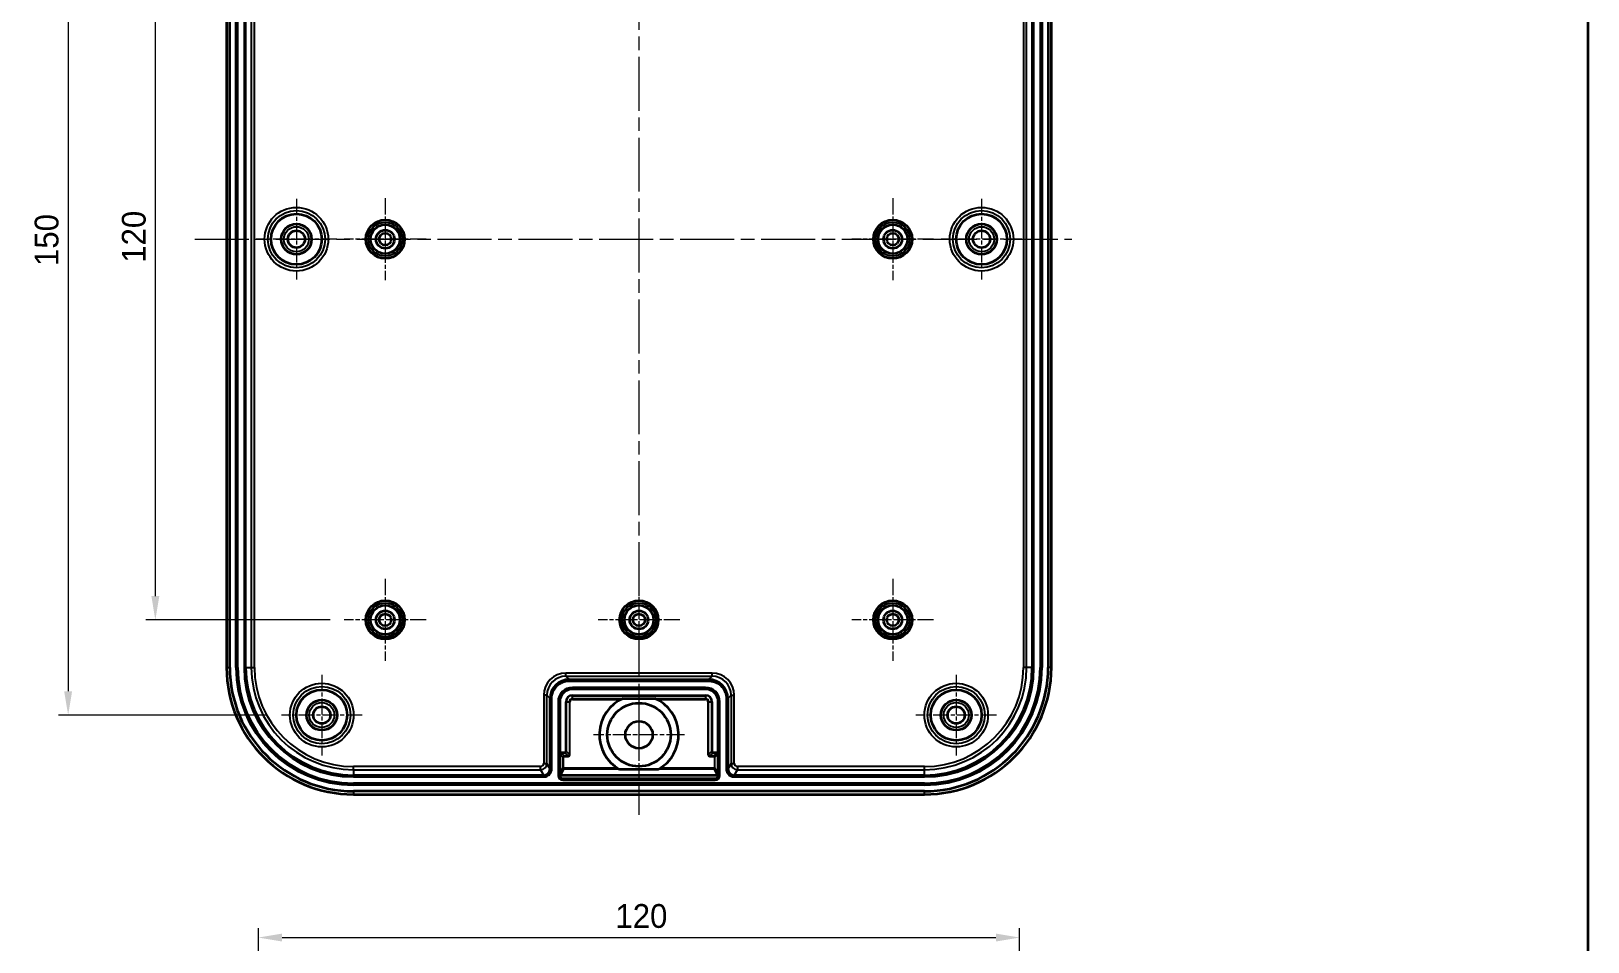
# Model space of a CAD drawing. Header units: millimetres. Extents: x 22 to 2984, y 12 to 577.
# Drawn here: x 2738.9 to 2984.2, y 286.9 to 430.5 of the extents above; entities that cross this region are included whole.
import ezdxf

# ---------------------------------------------------------------- set-up
doc = ezdxf.new("R2010")
doc.units = ezdxf.units.MM
doc.header["$LTSCALE"] = 1.5
doc.linetypes.add('CHAIN', pattern=[0.3543, 0.2362, -0.0295, 0.0591, -0.0295])
doc.layers.get('Defpoints').update_dxf_attribs({"lineweight": 25})
for name, color, linetype, lineweight in [('Border (ISO)', 7, 'Continuous', 35), ('Dimension (ISO)', 7, 'Continuous', 18), ('Visible (ISO)', 7, 'Continuous', 35), ('Visible Narrow (ISO)', 7, 'Continuous', 25)]:
    doc.layers.add(name, color=color, linetype=linetype, lineweight=lineweight)
doc.layers.add('Center Mark (ISO)', color=7, linetype='Continuous', lineweight=18, true_color=0x80ffff)
doc.layers.add('Centerline (ISO)', color=7, linetype='Continuous', lineweight=18, true_color=0x80ffff)
doc.styles.add('Note Text (TK)', font='MS PGothic.ttf')
doc.dimstyles.new('Default - Method 1b (TK)', dxfattribs={"dimscale": 1.5, "dimtxt": 2.5, "dimasz": 2.5, "dimexe": 1, "dimexo": 1.5, "dimgap": 1, "dimtad": 1, "dimtoh": 1, "dimrnd": 1e-08, "dimdsep": 46, "dimtxsty": 'Note Text (TK)', "dimcen": 0.09, "dimdle": 5, "dimclrd": 100, "dimclre": 100, "dimclrt": 7, "dimadec": 1, "dimazin": 1, "dimtfac": 1, "dimtmove": 0, "dimatfit": 3, "dimfxl": 1, "dimtolj": 1, "dimlwd": -1, "dimlwe": -1, "dimarcsym": 0})

# ---------------------------------------------------------------- blocks, each defined once
blk = doc.blocks.new('図面枠 tk図枠')
at = {"layer": 'Border (ISO)'}
blk.add_line((405.5, 289), (405.5, 8), dxfattribs=at)
blk = doc.blocks.new('*D84')
at = {"layer": 'Defpoints', "color": 0, "transparency": 16777216}
for p in [(2778.33, 472.67), (2744.7, 322.67), (2778.33, 322.67)]:
    blk.add_point(p, dxfattribs=at)
at = {"layer": 'Dimension (ISO)', "color": 100, "transparency": 16777216}
for p, q in [((2776.08, 472.67), (2743.2, 472.67)), ((2744.7, 468.92), (2744.7, 326.42)), ((2776.08, 322.67), (2743.2, 322.67))]:
    blk.add_line(p, q, dxfattribs=at)
for points in [[(2744.07, 468.92), (2745.32, 468.92), (2744.7, 472.67)], [(2744.07, 326.42), (2745.32, 326.42), (2744.7, 322.67)]]:
    blk.add_solid(points, dxfattribs=at)
at = {"layer": 'Dimension (ISO)', "color": 7, "transparency": 16777216, "insert": (2741.32, 393.45), "char_height": 3.75, "attachment_point": 4, "rotation": 90, "style": 'Note Text (TK)'}
blk.add_mtext('\\A1;150', dxfattribs=at)
blk = doc.blocks.new('*D86')
at = {"layer": 'Defpoints', "color": 0, "transparency": 16777216}
for p in [(2788.23, 457.67), (2758.44, 337.67), (2788.23, 337.67)]:
    blk.add_point(p, dxfattribs=at)
at = {"layer": 'Dimension (ISO)', "color": 100, "transparency": 16777216}
for p, q in [((2785.98, 457.67), (2756.94, 457.67)), ((2758.44, 453.92), (2758.44, 341.42)), ((2785.98, 337.67), (2756.94, 337.67))]:
    blk.add_line(p, q, dxfattribs=at)
for points in [[(2757.82, 453.92), (2759.07, 453.92), (2758.44, 457.67)], [(2757.82, 341.42), (2759.07, 341.42), (2758.44, 337.67)]]:
    blk.add_solid(points, dxfattribs=at)
at = {"layer": 'Dimension (ISO)', "color": 7, "transparency": 16777216, "insert": (2755.07, 393.96), "char_height": 3.75, "attachment_point": 4, "rotation": 90, "style": 'Note Text (TK)'}
blk.add_mtext('\\A1;120', dxfattribs=at)
blk = doc.blocks.new('*D93')
at = {"layer": 'Defpoints', "color": 0, "transparency": 16777216}
for p in [(2894.68, 287.6), (2774.68, 252.41), (2894.68, 252.41)]:
    blk.add_point(p, dxfattribs=at)
at = {"layer": 'Dimension (ISO)', "color": 100, "transparency": 16777216}
for p, q in [((2774.68, 254.66), (2774.68, 289.1)), ((2778.43, 287.6), (2890.93, 287.6)), ((2894.68, 254.66), (2894.68, 289.1))]:
    blk.add_line(p, q, dxfattribs=at)
for points in [[(2778.43, 288.23), (2778.43, 286.98), (2774.68, 287.6)], [(2890.93, 288.23), (2890.93, 286.98), (2894.68, 287.6)]]:
    blk.add_solid(points, dxfattribs=at)
at = {"layer": 'Dimension (ISO)', "color": 7, "transparency": 16777216, "insert": (2830.97, 290.98), "char_height": 3.75, "attachment_point": 4, "style": 'Note Text (TK)'}
blk.add_mtext('\\A1;120', dxfattribs=at)

msp = doc.modelspace()

# ---------------------------------------------------------------- linework, layer by layer
at = {"layer": 'Center Mark (ISO)', "linetype": 'CHAIN', "ltscale": 7.056067}
for p, q in [((2780.67867, 404.01906), (2780.67867, 391.31906)), ((2888.67867, 404.01906), (2888.67867, 391.31906)), ((2787.02867, 397.66906), (2774.32867, 397.66906)), ((2895.02867, 397.66906), (2882.32867, 397.66906)), ((2784.67867, 329.01906), (2784.67867, 316.31906)), ((2884.67867, 329.01906), (2884.67867, 316.31906)), ((2791.02867, 322.66906), (2778.32867, 322.66906)), ((2891.02867, 322.66906), (2878.32867, 322.66906))]:
    msp.add_line(p, q, dxfattribs=at)
at = {"layer": 'Center Mark (ISO)', "linetype": 'CHAIN', "ltscale": 7.167188}
for p, q in [((2794.67867, 404.11906), (2794.67867, 391.21906)), ((2874.67867, 404.11906), (2874.67867, 391.21906)), ((2801.12867, 397.66906), (2788.22867, 397.66906)), ((2881.12867, 397.66906), (2868.22867, 397.66906)), ((2794.67867, 344.11906), (2794.67867, 331.21906)), ((2834.67867, 344.11906), (2834.67867, 331.21906)), ((2874.67867, 344.11906), (2874.67867, 331.21906)), ((2801.12867, 337.66906), (2788.22867, 337.66906)), ((2841.12867, 337.66906), (2828.22867, 337.66906)), ((2881.12867, 337.66906), (2868.22867, 337.66906))]:
    msp.add_line(p, q, dxfattribs=at)
at = {"layer": 'Center Mark (ISO)', "linetype": 'CHAIN', "ltscale": 7.945033}
for p, q in [((2834.67867, 326.71906), (2834.67867, 312.41906)), ((2841.82867, 319.56906), (2827.52867, 319.56906))]:
    msp.add_line(p, q, dxfattribs=at)
at = {"layer": 'Centerline (ISO)', "linetype": 'CHAIN', "ltscale": 23.990969}
for p, q in [((2834.67867, 490.16906), (2834.67867, 306.9293)), ((2764.67867, 397.66906), (2902.91843, 397.66906))]:
    msp.add_line(p, q, dxfattribs=at)
at = {"layer": 'Visible (ISO)'}
for p, q in [((2769.67867, 465.16906), (2769.67867, 330.16906)), ((2770.17867, 330.16906), (2770.17867, 465.16906)), ((2771.17867, 330.16906), (2771.17867, 465.16906)), ((2772.67867, 330.16906), (2772.67867, 465.16906)), ((2896.67867, 465.16906), (2896.67867, 330.16906)), ((2898.17867, 465.16906), (2898.17867, 330.16906)), ((2899.17867, 465.16906), (2899.17867, 330.16906)), ((2899.67867, 330.16906), (2899.67867, 465.16906)), ((2823.67821, 328.26906), (2845.67913, 328.26906)), ((2845.17867, 326.76906), (2824.17867, 326.76906)), ((2820.67867, 314.16906), (2820.67867, 325.26952)), ((2822.17867, 324.76906), (2822.17867, 316.56909)), ((2823.17867, 316.96903), (2823.17867, 324.76906)), ((2824.17867, 325.76906), (2845.17867, 325.76906)), ((2832.1798, 325.29778), (2837.17754, 325.29778)), ((2846.17867, 324.76906), (2846.17867, 316.96903)), ((2847.17867, 316.56909), (2847.17867, 324.76906)), ((2848.67867, 325.26952), (2848.67867, 314.16906)), ((2822.17867, 316.56909), (2822.17867, 313.36906)), ((2822.37864, 316.76906), (2822.9787, 316.76906)), ((2846.37864, 316.76906), (2846.9787, 316.76906)), ((2847.17867, 313.36906), (2847.17867, 316.56909)), ((2837.72533, 314.11192), (2831.63201, 314.11192)), ((2819.67852, 313.16906), (2789.67867, 313.16906)), ((2879.67867, 311.66906), (2789.67867, 311.66906)), ((2822.17867, 313.36906), (2822.17867, 313.16906)), ((2846.97876, 313.16906), (2822.37858, 313.16906)), ((2822.67867, 312.66906), (2846.67867, 312.66906)), ((2847.17867, 313.16906), (2847.17867, 313.36906)), ((2879.67867, 313.16906), (2849.67882, 313.16906)), ((2879.67867, 310.66906), (2789.67867, 310.66906)), ((2789.67867, 310.16906), (2879.67867, 310.16906))]:
    msp.add_line(p, q, dxfattribs=at)
for centre, radius in [((2780.67867, 397.66906), 4), ((2780.67867, 397.66906), 2.4), ((2794.67867, 397.66906), 3.05), ((2874.67867, 397.66906), 3.05), ((2888.67867, 397.66906), 4), ((2888.67867, 397.66906), 2.4), ((2780.67867, 397.66906), 1.35), ((2794.67867, 397.66906), 2.3), ((2794.67867, 397.66906), 1.45), ((2794.67867, 397.66906), 0.95), ((2874.67867, 397.66906), 2.3), ((2874.67867, 397.66906), 1.45), ((2874.67867, 397.66906), 0.95), ((2888.67867, 397.66906), 1.35), ((2794.67867, 337.66906), 3.05), ((2794.67867, 337.66906), 2.3), ((2794.67867, 337.66906), 1.45), ((2834.67867, 337.66906), 3.05), ((2834.67867, 337.66906), 2.3), ((2834.67867, 337.66906), 1.45), ((2874.67867, 337.66906), 3.05), ((2874.67867, 337.66906), 2.3), ((2874.67867, 337.66906), 1.45), ((2794.67867, 337.66906), 0.95), ((2834.67867, 337.66906), 0.95), ((2874.67867, 337.66906), 0.95), ((2784.67867, 322.66906), 4), ((2884.67867, 322.66906), 4), ((2784.67867, 322.66906), 2.4), ((2784.67867, 322.66906), 1.35), ((2834.67867, 319.56906), 5), ((2884.67867, 322.66906), 2.4), ((2884.67867, 322.66906), 1.35), ((2834.67867, 319.56906), 2.15)]:
    msp.add_circle(centre, radius, dxfattribs=at)
for centre, radius, start, end in [((2789.67867, 330.16906), 20, 180, 270), ((2789.67867, 330.16906), 19.5, 180, 270), ((2789.67867, 330.16906), 18.5, 180, 270), ((2789.67867, 330.16906), 17, 180, 270), ((2879.67867, 330.16906), 17, 270, 0), ((2879.67867, 330.16906), 18.5, 270, 0), ((2879.67867, 330.16906), 19.5, 270, 0), ((2879.67867, 330.16906), 20, 270, 0), ((2824.17867, 324.76906), 2, 90, 180), ((2845.17867, 324.76906), 2, 0, 90), ((2824.17867, 324.76906), 1, 90, 180), ((2834.67867, 319.56906), 6.25, 113.5668628, 240.8258713), ((2834.67867, 319.56906), 6.25, 299.1741287, 66.4331372), ((2845.17867, 324.76906), 1, 0, 90), ((2822.67867, 313.16906), 0.5, 180, 270), ((2846.67867, 313.16906), 0.5, 270, 0)]:
    msp.add_arc(centre, radius, start, end, dxfattribs=at)
for centre, major_axis, ratio, start_param, end_param in [((2823.67913, 325.26861), (-2.12197, 2.12197), 0.99969546, 5.497939437, 7.068431177), ((2845.67821, 325.26861), (2.12197, 2.12197), 0.99969546, 5.497939437, 7.068431177), ((2822.3787, 316.56903), (-0.14146, 0.14146), 0.99969546, 5.497939437, 7.068431177), ((2822.97864, 316.96909), (0.14146, -0.14146), 0.99969546, 5.497939437, 7.068431177), ((2846.3787, 316.96909), (-0.14146, -0.14146), 0.99969546, 5.497939437, 7.068431177), ((2846.97864, 316.56903), (0.14146, 0.14146), 0.99969546, 5.497939437, 7.068431177), ((2819.66215, 314.16906), (0.50618, 0.86252), 0.999687775, 3.672703131, 5.242954277), ((2819.67852, 314.16906), (1.00015, 0), 0.999847695, 4.71238898, 6.283185307), ((2849.67882, 314.16906), (-1.00015, 0), 0.999847695, 0, 1.570796327), ((2849.69519, 314.16906), (-0.50618, 0.86252), 0.999687775, 1.04023103, 2.610482176), ((2822.3787, 313.36918), (-0.08949, -0.17903), 0.9992388, 5.17621932, 6.746406567), ((2846.97864, 313.36918), (0.08949, -0.17903), 0.9992388, 5.819964048, 7.390151294)]:
    msp.add_ellipse(centre, major_axis=major_axis, ratio=ratio, start_param=start_param, end_param=end_param, dxfattribs=at)
at = {"layer": 'Visible Narrow (ISO)'}
for p, q in [((2771.34042, 465.16906), (2771.34042, 330.16906)), ((2771.43891, 330.16906), (2771.43891, 465.16906)), ((2772.41843, 465.16906), (2772.41843, 330.16906)), ((2772.51691, 330.16906), (2772.51691, 465.16906)), ((2773.57125, 465.16906), (2773.57125, 330.16906)), ((2774.071, 330.16906), (2774.071, 465.16906)), ((2895.28634, 465.16906), (2895.28634, 330.16906)), ((2895.78609, 330.16906), (2895.78609, 465.16906)), ((2896.84042, 465.16906), (2896.84042, 330.16906)), ((2896.93891, 330.16906), (2896.93891, 465.16906)), ((2897.91843, 465.16906), (2897.91843, 330.16906)), ((2898.01691, 330.16906), (2898.01691, 465.16906)), ((2769.67867, 330.16906), (2770.17867, 330.16906)), ((2771.17867, 330.16906), (2771.34042, 330.16906)), ((2771.34042, 330.16906), (2771.43891, 330.16906)), ((2772.41843, 330.16906), (2772.51691, 330.16906)), ((2772.67867, 330.16906), (2772.51691, 330.16906)), ((2772.67867, 330.16906), (2773.57125, 330.16906)), ((2773.57125, 330.16906), (2774.071, 330.16906)), ((2846.1942, 329.28406), (2823.16314, 329.28406)), ((2823.16314, 328.78414), (2823.16314, 329.28406)), ((2846.1942, 328.78414), (2846.1942, 329.28406)), ((2895.78609, 330.16906), (2895.28634, 330.16906)), ((2896.67867, 330.16906), (2895.78609, 330.16906)), ((2896.67867, 330.16906), (2896.84042, 330.16906)), ((2896.93891, 330.16906), (2896.84042, 330.16906)), ((2898.01691, 330.16906), (2897.91843, 330.16906)), ((2898.17867, 330.16906), (2898.01691, 330.16906)), ((2899.67867, 330.16906), (2899.17867, 330.16906)), ((2823.16314, 328.78414), (2846.1942, 328.78414)), ((2823.67821, 328.26906), (2823.16314, 328.78414)), ((2845.67913, 328.10731), (2823.67821, 328.10731)), ((2823.67821, 328.10731), (2823.67821, 328.00883)), ((2823.67821, 328.00883), (2845.67913, 328.00883)), ((2845.17867, 327.0293), (2824.17867, 327.0293)), ((2824.17867, 327.0293), (2824.17867, 326.93082)), ((2824.17867, 326.76906), (2824.17867, 326.93082)), ((2824.17867, 326.93082), (2845.17867, 326.93082)), ((2845.17867, 326.93082), (2845.17867, 327.0293)), ((2845.17867, 326.76906), (2845.17867, 326.93082)), ((2846.1942, 328.78414), (2845.67913, 328.26906)), ((2845.67913, 328.26906), (2845.67913, 328.10731)), ((2845.67913, 328.00883), (2845.67913, 328.10731)), ((2819.66367, 325.7846), (2819.66367, 315.06137)), ((2820.16359, 325.7846), (2819.66367, 325.7846)), ((2820.16359, 315.06137), (2820.16359, 325.7846)), ((2820.16359, 325.7846), (2820.67867, 325.26952)), ((2820.67867, 325.26952), (2820.84042, 325.26952)), ((2820.84042, 325.26952), (2820.84042, 314.16906)), ((2820.93891, 325.26952), (2820.84042, 325.26952)), ((2820.93891, 314.16906), (2820.93891, 325.26952)), ((2821.91843, 324.76906), (2822.01691, 324.76906)), ((2821.91843, 324.76906), (2821.91843, 313.16906)), ((2822.17867, 324.76906), (2822.01691, 324.76906)), ((2822.01691, 313.16906), (2822.01691, 324.76906)), ((2823.17867, 324.76906), (2823.70061, 324.76906)), ((2823.80059, 324.76906), (2823.70061, 324.76906)), ((2823.70061, 324.76906), (2823.70061, 316.4471)), ((2823.80059, 316.4471), (2823.80059, 324.76906)), ((2824.17867, 325.24713), (2824.17867, 325.76906)), ((2824.17867, 325.14714), (2824.17867, 325.24713)), ((2832.06675, 325.24713), (2824.17867, 325.24713)), ((2824.17867, 325.14714), (2831.85953, 325.14714)), ((2845.17867, 325.24713), (2837.29058, 325.24713)), ((2837.49781, 325.14714), (2845.17867, 325.14714)), ((2845.17867, 325.76906), (2845.17867, 325.24713)), ((2845.17867, 325.14714), (2845.17867, 325.24713)), ((2845.55675, 324.76906), (2845.65673, 324.76906)), ((2845.55675, 324.76906), (2845.55675, 316.4471)), ((2845.65673, 316.4471), (2845.65673, 324.76906)), ((2845.65673, 324.76906), (2846.17867, 324.76906)), ((2847.17867, 324.76906), (2847.34042, 324.76906)), ((2847.34042, 324.76906), (2847.34042, 313.16906)), ((2847.43891, 324.76906), (2847.34042, 324.76906)), ((2847.43891, 313.16906), (2847.43891, 324.76906)), ((2848.41843, 325.26952), (2848.51691, 325.26952)), ((2848.41843, 325.26952), (2848.41843, 314.16906)), ((2848.51691, 314.16906), (2848.51691, 325.26952)), ((2848.67867, 325.26952), (2849.19375, 325.7846)), ((2849.19375, 325.7846), (2849.69367, 325.7846)), ((2849.19375, 325.7846), (2849.19375, 315.06137)), ((2849.69367, 315.06137), (2849.69367, 325.7846)), ((2822.17867, 316.56909), (2822.70061, 316.04716)), ((2822.90058, 316.24713), (2822.37864, 316.76906)), ((2822.9787, 316.76906), (2823.50064, 316.24713)), ((2823.70061, 316.4471), (2823.17867, 316.96903)), ((2846.17867, 316.96903), (2845.65673, 316.4471)), ((2845.8567, 316.24713), (2846.37864, 316.76906)), ((2846.9787, 316.76906), (2846.45676, 316.24713)), ((2846.65673, 316.04716), (2847.17867, 316.56909)), ((2819.16386, 314.5614), (2789.67867, 314.5614)), ((2789.67867, 314.06164), (2789.67867, 314.5614)), ((2819.16386, 314.06164), (2819.16386, 314.5614)), ((2819.66367, 315.06137), (2820.16359, 315.06137)), ((2820.662, 314.16906), (2820.16359, 315.06137)), ((2820.67867, 314.16906), (2820.662, 314.16906)), ((2820.93891, 314.16906), (2820.84042, 314.16906)), ((2822.70061, 314.41325), (2822.17867, 313.36906)), ((2822.37858, 313.16906), (2822.90054, 314.21332)), ((2822.80059, 316.04716), (2822.70061, 316.04716)), ((2822.70061, 316.04716), (2822.70061, 314.41325)), ((2822.80059, 314.41325), (2822.70061, 314.41325)), ((2822.80059, 314.41325), (2822.80059, 316.04716)), ((2831.29651, 314.31325), (2822.90054, 314.31325)), ((2822.90054, 314.31325), (2822.90054, 314.21332)), ((2822.90054, 314.21332), (2831.45711, 314.21332)), ((2822.90058, 316.14714), (2822.90058, 316.24713)), ((2823.50064, 316.24713), (2822.90058, 316.24713)), ((2822.90058, 316.14714), (2823.50064, 316.14714)), ((2823.50064, 316.14714), (2823.50064, 316.24713)), ((2823.80059, 316.4471), (2823.70061, 316.4471)), ((2837.90023, 314.21332), (2846.45679, 314.21332)), ((2846.45679, 314.31325), (2838.06083, 314.31325)), ((2845.55675, 316.4471), (2845.65673, 316.4471)), ((2845.8567, 316.14714), (2845.8567, 316.24713)), ((2846.45676, 316.24713), (2845.8567, 316.24713)), ((2845.8567, 316.14714), (2846.45676, 316.14714)), ((2846.45676, 316.14714), (2846.45676, 316.24713)), ((2846.45679, 314.31325), (2846.45679, 314.21332)), ((2846.45679, 314.21332), (2846.97876, 313.16906)), ((2846.55675, 316.04716), (2846.65673, 316.04716)), ((2846.55675, 316.04716), (2846.55675, 314.41325)), ((2846.55675, 314.41325), (2846.65673, 314.41325)), ((2846.65673, 314.41325), (2846.65673, 316.04716)), ((2847.17867, 313.36906), (2846.65673, 314.41325)), ((2848.41843, 314.16906), (2848.51691, 314.16906)), ((2848.67867, 314.16906), (2848.51691, 314.16906)), ((2848.69534, 314.16906), (2848.67867, 314.16906)), ((2849.19375, 315.06137), (2848.69534, 314.16906)), ((2849.19375, 315.06137), (2849.69367, 315.06137)), ((2879.67867, 314.5614), (2850.19347, 314.5614)), ((2850.19347, 314.5614), (2850.19347, 314.06164)), ((2879.67867, 314.06164), (2879.67867, 314.5614)), ((2789.67867, 314.06164), (2819.16386, 314.06164)), ((2789.67867, 314.06164), (2789.67867, 313.16906)), ((2789.67867, 313.16906), (2789.67867, 313.00731)), ((2819.67852, 313.00731), (2789.67867, 313.00731)), ((2789.67867, 312.90883), (2789.67867, 313.00731)), ((2789.67867, 312.90883), (2819.67852, 312.90883)), ((2789.67867, 311.9293), (2789.67867, 311.83082)), ((2879.67867, 311.9293), (2789.67867, 311.9293)), ((2789.67867, 311.66906), (2789.67867, 311.83082)), ((2789.67867, 311.83082), (2879.67867, 311.83082)), ((2819.16386, 314.06164), (2819.66242, 313.16906)), ((2819.67852, 313.16906), (2819.67852, 313.00731)), ((2819.67852, 312.90883), (2819.67852, 313.00731)), ((2821.91843, 313.16906), (2822.01691, 313.16906)), ((2822.17867, 313.16906), (2822.01691, 313.16906)), ((2822.67867, 312.66906), (2822.67867, 312.50731)), ((2846.67867, 312.50731), (2822.67867, 312.50731)), ((2822.67867, 312.40883), (2822.67867, 312.50731)), ((2822.67867, 312.40883), (2846.67867, 312.40883)), ((2846.67867, 312.66906), (2846.67867, 312.50731)), ((2846.67867, 312.40883), (2846.67867, 312.50731)), ((2847.17867, 313.16906), (2847.34042, 313.16906)), ((2847.43891, 313.16906), (2847.34042, 313.16906)), ((2879.67867, 313.00731), (2849.67882, 313.00731)), ((2849.67882, 312.90883), (2849.67882, 313.00731)), ((2849.67882, 312.90883), (2879.67867, 312.90883)), ((2849.69491, 313.16906), (2850.19347, 314.06164)), ((2850.19347, 314.06164), (2879.67867, 314.06164)), ((2879.67867, 313.16906), (2879.67867, 314.06164)), ((2879.67867, 313.16906), (2879.67867, 313.00731)), ((2879.67867, 312.90883), (2879.67867, 313.00731)), ((2879.67867, 311.83082), (2879.67867, 311.9293)), ((2879.67867, 311.66906), (2879.67867, 311.83082)), ((2789.67867, 310.66906), (2789.67867, 310.16906)), ((2879.67867, 310.16906), (2879.67867, 310.66906))]:
    msp.add_line(p, q, dxfattribs=at)
for centre, radius in [((2780.67867, 397.66906), 5.015), ((2888.67867, 397.66906), 5.015), ((2780.67867, 397.66906), 4.51508), ((2780.67867, 397.66906), 2.36746), ((2794.67867, 397.66906), 3.0479), ((2794.67867, 397.66906), 2.6979), ((2794.67867, 397.66906), 2.67566), ((2794.67867, 397.66906), 2.32567), ((2874.67867, 397.66906), 3.0479), ((2874.67867, 397.66906), 2.6979), ((2874.67867, 397.66906), 2.67566), ((2874.67867, 397.66906), 2.32567), ((2888.67867, 397.66906), 4.51508), ((2888.67867, 397.66906), 2.36746), ((2780.67867, 397.66906), 1.96801), ((2888.67867, 397.66906), 1.96801), ((2794.67867, 337.66906), 3.0479), ((2794.67867, 337.66906), 2.6979), ((2794.67867, 337.66906), 2.67566), ((2794.67867, 337.66906), 2.32567), ((2834.67867, 337.66906), 3.0479), ((2834.67867, 337.66906), 2.6979), ((2834.67867, 337.66906), 2.67566), ((2834.67867, 337.66906), 2.32567), ((2874.67867, 337.66906), 3.0479), ((2874.67867, 337.66906), 2.6979), ((2874.67867, 337.66906), 2.67566), ((2874.67867, 337.66906), 2.32567), ((2784.67867, 322.66906), 5.015), ((2784.67867, 322.66906), 4.51508), ((2884.67867, 322.66906), 5.015), ((2884.67867, 322.66906), 4.51508), ((2784.67867, 322.66906), 2.36746), ((2784.67867, 322.66906), 1.96801), ((2884.67867, 322.66906), 2.36746), ((2884.67867, 322.66906), 1.96801)]:
    msp.add_circle(centre, radius, dxfattribs=at)
for centre, radius, start, end in [((2789.67867, 330.16906), 18.33824, 180, 270), ((2789.67867, 330.16906), 18.23976, 180, 270), ((2789.67867, 330.16906), 17.26024, 180, 270), ((2789.67867, 330.16906), 17.16176, 180, 270), ((2789.67867, 330.16906), 16.10742, 180, 270), ((2789.67867, 330.16906), 15.60767, 180, 270), ((2879.67867, 330.16906), 15.60767, 270, 0), ((2879.67867, 330.16906), 16.10742, 270, 0), ((2879.67867, 330.16906), 17.16176, 270, 0), ((2879.67867, 330.16906), 18.33824, 270, 0), ((2879.67867, 330.16906), 17.26024, 270, 0), ((2879.67867, 330.16906), 18.23976, 270, 0), ((2824.17867, 324.76906), 2.26024, 90, 180), ((2824.17867, 324.76906), 2.16176, 90, 180), ((2845.17867, 324.76906), 2.26024, 0, 90), ((2845.17867, 324.76906), 2.16176, 0, 90), ((2824.17867, 324.76906), 0.47806, 90, 180), ((2824.17867, 324.76906), 0.37808, 90, 180), ((2845.17867, 324.76906), 0.47806, 0, 90), ((2845.17867, 324.76906), 0.37808, 0, 90), ((2822.90061, 316.04713), 0.2, 90.0087271, 179.9912729), ((2822.90061, 314.41332), 0.2, 180.0174595, 269.9825485), ((2846.45673, 316.04713), 0.2, 0.0087271, 89.9912729), ((2846.45673, 314.41332), 0.2, 270.0174515, 359.9825405), ((2822.67867, 313.16906), 0.76024, 180, 270), ((2822.67867, 313.16906), 0.66176, 180, 270), ((2846.67867, 313.16906), 0.66176, 270, 0), ((2846.67867, 313.16906), 0.76024, 270, 0)]:
    msp.add_arc(centre, radius, start, end, dxfattribs=at)
for centre, major_axis, ratio, start_param, end_param in [((2823.1642, 325.78353), (-2.47563, 2.47563), 0.99969546, 5.497939437, 7.068431177), ((2846.19314, 325.78353), (2.47563, 2.47563), 0.99969546, 5.497939437, 7.068431177), ((2823.1642, 325.78353), (-2.12218, 2.12218), 0.999594003, 5.497939437, 7.068431177), ((2846.19314, 325.78353), (2.12218, 2.12218), 0.999594003, 5.497939437, 7.068431177), ((2819.16359, 315.06164), (0.24398, -0.4368), 0.999359994, 5.774064814, 7.344316019), ((2819.16359, 315.06164), (0.48765, -0.87304), 0.999999795, 5.774064814, 7.344316019), ((2822.90061, 316.04713), (-0.07073, 0.07073), 0.99969546, 5.497939437, 7.068431177), ((2822.90061, 314.41332), (-0.04474, -0.08952), 0.9992388, 5.17621932, 6.746406567), ((2823.50054, 316.44719), (0.14151, -0.14151), 0.999391152, 5.497939437, 7.068431177), ((2823.50054, 316.44719), (0.2122, -0.2122), 0.99969546, 5.497939437, 7.068431177), ((2845.85679, 316.44719), (-0.2122, -0.2122), 0.99969546, 5.497939437, 7.068431177), ((2845.85679, 316.44719), (-0.14151, -0.14151), 0.999391152, 5.497939437, 7.068431177), ((2846.45673, 316.04713), (0.07073, 0.07073), 0.99969546, 5.497939437, 7.068431177), ((2846.45673, 314.41332), (0.04474, -0.08952), 0.9992388, 5.819964048, 7.390151294), ((2850.19375, 315.06164), (-0.48765, -0.87304), 0.999999795, 5.222054595, 6.792305801), ((2850.19375, 315.06164), (-0.24398, -0.4368), 0.999359994, 5.222054595, 6.792305801)]:
    msp.add_ellipse(centre, major_axis=major_axis, ratio=ratio, start_param=start_param, end_param=end_param, dxfattribs=at)
for points, knots in [([(2823.67821, 328.10731), (2823.49399, 328.10731), (2823.30975, 328.08932), (2822.83977, 327.99663), (2822.55958, 327.89418), (2821.96665, 327.56536), (2821.66984, 327.31079), (2821.12993, 326.61409), (2820.93122, 326.13864), (2820.84876, 325.52048), (2820.84042, 325.395), (2820.84042, 325.26952)], [0, 0, 0, 0, 0.0533506807, 0.0533506807, 0.1387117698, 0.1387117698, 0.2496811856, 0.2496811856, 0.3939414262, 0.3939414262, 0.430280012, 0.430280012, 0.430280012, 0.430280012]), ([(2820.93891, 325.26952), (2820.93891, 325.39065), (2820.94695, 325.51178), (2821.02655, 326.10849), (2821.21837, 326.56743), (2821.73953, 327.23996), (2822.02605, 327.48569), (2822.5984, 327.8031), (2822.86886, 327.90198), (2823.32253, 327.99146), (2823.50038, 328.00883), (2823.67821, 328.00883)], [-0.430280012, -0.430280012, -0.430280012, -0.430280012, -0.3939414262, -0.3939414262, -0.2496811856, -0.2496811856, -0.1387117698, -0.1387117698, -0.0533506807, -0.0533506807, 0, 0, 0, 0]), ([(2848.51691, 325.26952), (2848.51691, 325.45375), (2848.49892, 325.63798), (2848.40623, 326.10796), (2848.30379, 326.38815), (2847.97497, 326.98108), (2847.7204, 327.2779), (2847.02369, 327.8178), (2846.54825, 328.01651), (2845.93009, 328.09897), (2845.80461, 328.10731), (2845.67913, 328.10731)], [0, 0, 0, 0, 0.0533506807, 0.0533506807, 0.1387117698, 0.1387117698, 0.2496811856, 0.2496811856, 0.3939414262, 0.3939414262, 0.430280012, 0.430280012, 0.430280012, 0.430280012]), ([(2845.67913, 328.00883), (2845.80025, 328.00883), (2845.92138, 328.00078), (2846.5181, 327.92118), (2846.97704, 327.72936), (2847.64956, 327.2082), (2847.89529, 326.92169), (2848.2127, 326.34933), (2848.31159, 326.07887), (2848.40107, 325.6252), (2848.41843, 325.44736), (2848.41843, 325.26952)], [-0.430280012, -0.430280012, -0.430280012, -0.430280012, -0.3939414262, -0.3939414262, -0.2496811856, -0.2496811856, -0.1387117698, -0.1387117698, -0.0533506807, -0.0533506807, 0, 0, 0, 0]), ([(2820.84042, 314.16906), (2820.84042, 314.09367), (2820.83306, 314.01827), (2820.79513, 313.82592), (2820.7532, 313.71126), (2820.61864, 313.46859), (2820.51448, 313.3471), (2820.2294, 313.12606), (2820.03486, 313.04466), (2819.78167, 313.01075), (2819.73009, 313.00731), (2819.67852, 313.00731)], [0, 0, 0, 0, 0.0245366146, 0.0245366146, 0.0637951979, 0.0637951979, 0.1148313563, 0.1148313563, 0.1811783622, 0.1811783622, 0.1979623254, 0.1979623254, 0.1979623254, 0.1979623254]), ([(2819.67852, 312.90883), (2819.73446, 312.90883), (2819.79041, 312.91256), (2820.06506, 312.94934), (2820.27609, 313.03765), (2820.58533, 313.27742), (2820.69832, 313.4092), (2820.84429, 313.67244), (2820.88977, 313.79683), (2820.93092, 314.00548), (2820.93891, 314.08727), (2820.93891, 314.16906)], [-0.1979623254, -0.1979623254, -0.1979623254, -0.1979623254, -0.1811783622, -0.1811783622, -0.1148313563, -0.1148313563, -0.0637951979, -0.0637951979, -0.0245366146, -0.0245366146, 0, 0, 0, 0]), ([(2848.41843, 314.16906), (2848.41843, 314.11333), (2848.42213, 314.0576), (2848.45878, 313.78307), (2848.54706, 313.57193), (2848.78687, 313.26255), (2848.91869, 313.1495), (2849.18203, 313.00348), (2849.30646, 312.95798), (2849.51518, 312.91682), (2849.597, 312.90883), (2849.67882, 312.90883)], [-0.197962324, -0.197962324, -0.197962324, -0.197962324, -0.1812430372, -0.1812430372, -0.1148723475, -0.1148723475, -0.0638179708, -0.0638179708, -0.0245453734, -0.0245453734, 0, 0, 0, 0]), ([(2849.67882, 313.00731), (2849.6034, 313.00731), (2849.52797, 313.01467), (2849.33555, 313.05262), (2849.22084, 313.09456), (2848.97808, 313.22918), (2848.85656, 313.33339), (2848.63549, 313.6186), (2848.5541, 313.81323), (2848.52033, 314.06631), (2848.51691, 314.11769), (2848.51691, 314.16906)], [0, 0, 0, 0, 0.0245453734, 0.0245453734, 0.0638179708, 0.0638179708, 0.1148723475, 0.1148723475, 0.1812430372, 0.1812430372, 0.197962324, 0.197962324, 0.197962324, 0.197962324])]:
    msp.add_open_spline(points, degree=3, knots=knots, dxfattribs=at)
for points in [[(2823.67821, 328.26906), (2823.67821, 328.21514), (2823.67821, 328.16123), (2823.67821, 328.10731)], [(2848.67867, 325.26952), (2848.62475, 325.26952), (2848.57083, 325.26952), (2848.51691, 325.26952)], [(2820.67867, 314.16906), (2820.73259, 314.16906), (2820.78651, 314.16906), (2820.84042, 314.16906)], [(2849.67882, 313.16906), (2849.67882, 313.11514), (2849.67882, 313.06123), (2849.67882, 313.00731)]]:
    msp.add_open_spline(points, degree=3, dxfattribs=at)

# ---------------------------------------------------------------- block references
at = {"xscale": 2, "yscale": 2, "zscale": 2}
msp.add_blockref('図面枠 tk図枠', (2173.25, -4), dxfattribs=at)

# ---------------------------------------------------------------- dimensions: what is measured, and where the dimension line sits
at = {"layer": 'Dimension (ISO)', "color": 100, "true_color": 0x00ff3f}
for base, p1, p2, angle, picture, middle in [((2744.6999, 322.66906), (2778.32867, 472.66906), (2778.32867, 322.66906), 90, '*D84', (2744.6999, 397.15391)), ((2758.44283, 337.66906), (2788.22867, 457.66906), (2788.22867, 337.66906), 90, '*D86', (2758.44283, 397.66906)), ((2894.67867, 287.60233), (2774.67867, 252.41393), (2894.67867, 252.41393), 180, '*D93', (2834.67867, 287.60233))]:
    dim = msp.add_linear_dim(base=base, p1=p1, p2=p2, angle=angle, dimstyle='Default - Method 1b (TK)', override={"dimtoh": 0, "dimdec": 2, "dimtp": 0, "dimtm": 0, "dimtdec": 2, "dimtofl": 0, "dimatfit": 1}, dxfattribs=at)
    dim.commit()
    dim.dimension.update_dxf_attribs({"geometry": picture, "text_midpoint": middle, "dimtype": 160})

doc.saveas('drawing.dxf')
